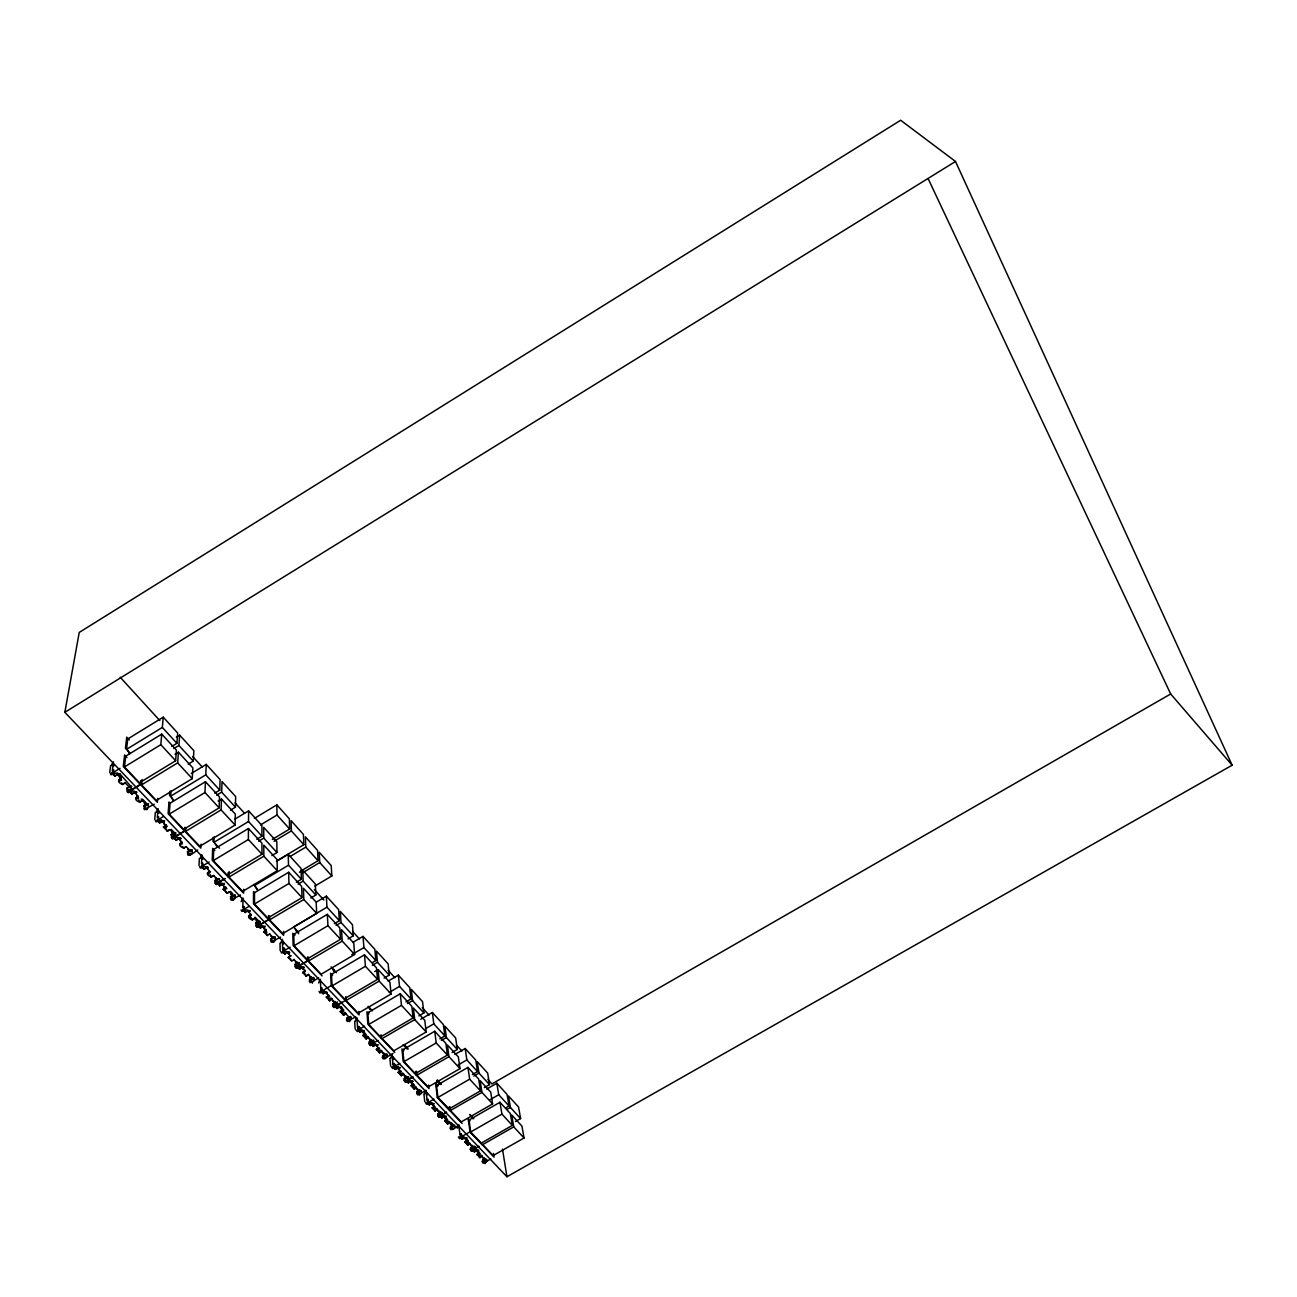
<?xml version="1.0" encoding="UTF-8"?>
<svg xmlns="http://www.w3.org/2000/svg" width="1297" height="1297" viewBox="0 0 1297 1297"><rect width="100%" height="100%" fill="white"/><g stroke="black" fill="none" stroke-linecap="round" stroke-linejoin="round"><path stroke-width="1.5" d="M257.39 889.839L253.564 884.457M259.303 923.821L258.022 925.799L268.592 919.508L283.621 935.348L283.54 931.311M258.071 920.967L256.774 924.177L255.785 923.14L258.216 921.697L259.643 922.67M260.389 927.874C266.047 925.377 257.617 929.949 258.152 924.81M258.216 921.697L254.747 918.065L252.315 919.913L254.747 918.471M254.52 892.693L288.68 872.281L301.634 886.386L302.023 897.621L267.749 918.017L254.488 904.041L254.52 892.693L253.531 891.655L253.482 903.652L268.738 919.735L259.676 925.134M255.622 886.662L257.292 889.337M260.389 928.279L255.785 923.14M370.585 1045.56L372.126 1044.393A3.226 2.416 -8.7 0 0 373.504 1043.112L373.682 1042.464A2.853 2.14 -8.7 0 0 373.082 1040.988M369.726 1008.855L368.153 1006.342L372.369 1010.817M432.647 1104.023L433.587 1104.055L432.971 1103.423M433.684 1103.731L432.744 1103.698M248.732 916.168C255.72 912.164 242.685 916.347 252.315 919.913M256.222 925.653L257.001 927.193L259.092 926.69M251.132 915.342L249.835 916.914L248.732 915.763M255.639 925.118L256.417 926.658L258.508 926.155M241.161 901.691L242.263 898.853M251.164 914.725L247.678 910.656M261.978 854.253L248.375 839.499L248.457 828.507L213.697 849.438L213.292 860.608L227.105 875.167L261.978 854.253L261.945 843.18L248.457 828.507M256.774 839.272L261.929 836.16L248.521 821.52L248.602 810.852L234.903 819.12M247.678 911.061L245.23 912.521L244.241 911.078M245.23 912.521L242.831 910.008L244.16 906.408L242.863 907.17L244.971 909.375M242.863 907.17L242.977 897.962M243.658 889.191L243.609 893.163L227.964 876.691M241.047 909.894L241.809 911.418L243.917 910.883M412.592 1081.552L412.187 1080.774L411.279 1081.925M412.868 1081.244L411.425 1082.525L412.559 1081.26M185.86 827.697L185.633 831.377L199.819 846.325L235.097 825.054L235.308 814.111L221.463 799.033L218.107 801.076M235.438 807.172L235.649 796.569L222.014 781.605L221.674 792.143L235.438 807.172L230.477 810.171M232.828 896.097L231.498 897.686L230.493 896.616L232.941 895.141L230.477 897.021L233.525 900.329L232.909 899.032L240.545 894.995M228.061 872.719L228.11 876.918L212.222 860.17L212.676 848.351L214.832 850.637M277.25 870.709L263.842 856.198L263.794 845.125L277.088 859.587L277.25 870.709L242.604 891.444L229.002 877.096L229.131 871.487M229.391 891.833L226.926 893.309L229.391 891.833L232.941 895.546M225.759 887.051L224.381 890.228L223.262 889.061L225.727 887.586L226.845 888.753M398.584 1068.485L399.849 1067.528L398.617 1068.177M226.926 893.309L223.262 889.061M230.396 898.691L231.142 900.199L233.249 899.664M222.127 884.23L219.663 885.721L222.127 884.23L225.71 887.991L223.246 889.466M217.248 881.944L218.285 884.019M214.88 880.793L217.361 878.896L214.88 880.793L219.663 885.721M235.097 825.054L221.106 809.912L221.463 799.033M335.891 1006.423L336.377 1007.737L335.826 1006.44A3.291 2.513 -7.3 0 0 337.204 1005.094L337.382 1004.413A2.918 2.221 -7.3 0 0 336.734 1002.905M216.875 846.795L216.826 845.401M215.951 880.663L214.897 880.387M219.161 807.869L219.517 797.007L205.461 781.702L170.069 803.2L169.242 814.159L183.655 829.35L219.161 807.869L204.958 792.499L205.461 781.702M214.751 793.148L219.76 790.116L220.101 779.578L206.255 764.387L191.324 773.466M385.614 1055.288L385.955 1054.331M213.746 875.524L211.265 877.015L213.746 875.524L217.345 879.301M215.091 843.553L216.794 846.293M213.081 837.44L212.935 841.267L219.501 848.238M214.167 836.938L213.956 842.353L248.521 821.52M207.536 873.108C214.589 869.055 201.359 873.335 211.265 877.015M210.179 874.616L211.281 876.61M214.832 882.511L215.561 884.003L217.669 883.452M215.448 883.062L215.918 884.441M376.697 1045.333C379.454 1043.534 374.606 1046.857 378.027 1044.944M206.385 867.823L203.888 869.314L206.385 867.823L210.017 871.616M200.03 858.565L201.554 855.355M203.888 869.314L201.392 866.688L202.77 864.71L202.835 863.105L201.521 863.899L201.943 854.82M219.76 790.116L205.769 774.844L206.255 764.387M202.527 856.847L202.981 858.209M201.019 844.169L200.84 848.092L184.531 830.907L173.571 837.538L174.982 835.544M198.992 865.65L199.333 858.501M364.295 1030.985L363.452 1030.823M199.641 866.655L200.354 868.131L202.478 867.563M189.865 851.124L189.962 849.535M197.728 849.973C190.448 855.128 189.508 856.052 190.027 853.458M142.103 779.481L141.551 784.896L156.337 800.492L192.248 778.654L192.864 767.921L178.435 752.211L175.03 754.287M188.211 764.192L193.253 761.112L193.869 750.704L179.651 735.123L176.295 737.166M188.535 851.918L187.433 851.61L189.946 850.102M186.217 846.617L183.704 848.125L186.217 846.617L189.913 850.492L187.417 851.999L189.946 854.658M349.785 1017.513L351.049 1017.756L350.757 1016.345M349.995 1017.626L350.952 1017.464M179.878 844.12C186.979 840.018 173.636 844.379 183.704 848.125M175.29 836.824L184.677 831.134L184.92 827.243M187.449 853.831L188.13 855.29L190.254 854.723M178.646 838.705L176.133 840.213L178.646 838.705L182.391 842.612M298.18 966.995C296.17 966.411 299.656 968.924 298.099 966.995A3.372 2.594 -5.7 0 0 299.477 965.6L299.639 964.903A2.983 2.302 -5.8 0 0 298.959 963.331M341.581 1007.088L340.738 1006.942M173.749 832.625L172.242 835.803L171.172 834.684L173.685 833.16L174.868 834.36L175.111 832.998M175.095 838.478L172.306 835.009M176.133 840.213L171.172 834.684M173.587 800.784L169.534 795.11L169.826 791.348M192.248 778.654L177.673 762.863L178.435 752.211M193.253 761.112L178.921 745.451L179.651 735.123M171.771 797.477L173.506 800.298M169.891 829.61L167.378 831.134L169.891 829.61L173.652 833.549L171.139 835.073M175.63 760.723L176.408 750.088L161.752 734.118L125.728 756.183L124.447 766.949L139.476 782.788L175.63 760.723L160.812 744.689L161.752 734.118M171.82 746.44L176.911 743.327L177.673 733.016L163.244 717.176L127.771 738.95L126.522 749.374L162.336 727.422L163.244 717.176M170.993 790.911L170.604 796.228L205.769 774.844M171.853 837.538L172.517 838.997L174.641 838.397M166.227 824.746L164.703 827.924L167.232 826.384L166.032 825.135L163.487 827.064L167.378 831.134M171.204 836.954L171.885 838.413L174.009 837.813M163.487 827.064L166 825.541L161.152 820.028M156.062 812.473L157.699 809.279M162.206 821.568C160.601 824.762 156.337 818.991 158.639 821.65M159.677 823.092L157.067 820.369L158.51 818.375L158.639 816.818L157.31 817.629L158.072 808.696M158.623 810.722L158.753 812.246M154.732 819.428L155.348 812.408M157.715 798.433L157.375 802.292L140.368 784.361L129.214 791.17L130.284 792.029M155.364 820.417L156.013 821.844L158.153 821.228M143.659 806.264L146.237 804.318L143.659 806.264L146.837 809.733L146.221 808.388L154.213 804.221M144.243 803.881L145.069 804.172M146.204 804.707L141.162 799.001M138.682 799.779L139.784 802.227L142.33 800.671M129.489 790.246L129.36 791.413L140.53 784.604L140.757 780.535M143.805 808.242L144.437 809.668L146.561 809.036M135.796 798.044C142.978 793.877 129.424 798.368 139.784 802.227M289.442 952.517L288.372 953.149L289.312 952.841M136.574 795.272L138.584 797.947M258.881 926.398L258.135 925.896M134.45 792.418L131.889 793.975L134.45 792.418L138.341 796.488M130.9 791.64L131.937 793.586M126.684 788.608L129.295 786.647L126.684 788.608L131.889 793.975M129.343 790.003L130.024 791.981L128.435 792.71M129.603 754.027L129.635 752.682M274.089 937.926L274.478 937.309M129.246 787.036L125.323 782.918L122.745 784.49L121.561 782.821M127.755 750.671L129.538 753.541M126.879 790.651L127.479 792.062L129.619 791.413M127.544 791.267L127.722 792.418M118.692 780.259C125.906 776.06 112.288 780.616 122.745 784.49M117.314 774.536L114.736 776.109L117.314 774.536L121.27 778.686M263.794 927.225L264.637 927.193M111.38 765.603L112.142 763.674M260.194 921.94L259.708 921.292L260.049 922.28M114.736 776.109L112.012 773.271L113.52 771.277L113.714 769.737L112.353 770.58L113.488 761.825M109.742 772.428L110.634 765.538M110.358 773.401L110.942 774.779L113.082 774.114M440.85 1116.166L441.337 1117.463L440.785 1116.198A3.097 2.254 -11.1 0 0 442.18 1115.015L442.358 1114.399A2.74 1.994 -11.1 0 0 441.807 1113.021M223.197 884.295L224.073 884.392M218.22 879.496L219.663 878.977M64.85 712.312L79.23 632.433L900.653 120.248L955.5 161.476L1232.15 765.198L506.949 1176.752L64.85 712.312L955.5 161.476M190.854 850.508C189.929 853.15 194.08 848.595 191.226 849.811M473.632 1147.018C474.313 1150.196 475.74 1143.905 473.827 1147.051M407.226 1080.968L407.647 1082.233L407.145 1080.936A3.161 2.335 -10 0 0 408.474 1079.72L408.652 1079.088M174.268 834.003L174.965 832.852M174.657 834.409L174.592 833.549M446.152 1116.928L445.341 1116.571L445.73 1117.463M433.944 1103.666L432.858 1104.833L432.533 1103.601M420.358 1091.182C423.892 1090.323 416.58 1093.403 415.543 1086.416L413.289 1087.729L414.262 1089.107L416.515 1087.81M135.439 792.58L136.834 792.029M136.542 792.143L135.261 792.451M131.256 786.598L129.895 787.782L131.451 786.825M131.224 786.744L119.664 773.612L118.011 775.33L119.664 773.612M399.898 1067.95L398.779 1069.133L398.487 1067.917M386.846 1054.866L386.944 1053.91L386.052 1054.526M119.405 774.244L118.773 774.974M372.352 1040.907C372.207 1043.728 375.481 1039.14 372.823 1040.243M362.965 1031.391C366.37 1028.294 361.701 1034.212 364.246 1031.147M340.56 1007.266C340.771 1010.331 340.673 1004.251 341.662 1007.51M335.939 1003.084L337.301 1001.916L337.009 1003.505M337.171 1002.857L336.199 1003.748L335.226 1002.354L332.875 1003.732L337.155 1008.515L339.474 1006.731L338.566 1005.775L336.215 1007.153L337.155 1008.515M289.393 952.679C289.62 949.712 286.702 955.759 289.636 952.663M233.882 895.595C233.265 898.448 236.848 893.163 234.222 895.141M224.17 884.23L224.122 883.306L223.279 884.132M485.775 1159.502C486.797 1160.783 487.186 1158.14 485.548 1159.94M478.544 1150.893L477.604 1151.768L477.572 1150.342M478.69 1151.152L478.512 1149.953L477.636 1150.666M466.628 1138.571L466.725 1137.647M453.577 1125.585C453.788 1129.249 455.993 1122.764 453.674 1125.877M181.029 838.381L179.764 839.305L180.251 837.911M446.298 1117.187C446.541 1113.718 443.493 1119.311 445.99 1117.236M164.233 821.487L164.427 820.612L163.503 821.277M412.559 1081.714L411.554 1082.006M407.469 1077.337C408.442 1080.644 408.766 1074.175 408.36 1077.969M147.128 804.707L147.728 805.048M387.155 1054.834L385.906 1055.742L384.901 1054.315L382.631 1056.066L384.723 1058.239L393.056 1053.407M135.504 792.418L135.293 793.294L136.558 792.516M131.564 786.582L130.203 787.571M372.628 1040.794L373.341 1041.28L372.855 1040.502M326.568 992.675C327.719 993.729 326.601 990.811 327.314 993.34M303.044 967.708L304.244 967.173L303.158 967.546M304.179 967.838L302.882 968.778L303.012 967.4M298.375 963.023L299.218 963.914L298.959 962.439M218.82 879.35A3.129 2.464 -2 0 1 219.582 881.036L219.42 881.782A3.534 2.789 -2 0 1 217.961 883.273L218.707 884.084M274.072 937.504C273.521 940.925 277.072 935.105 274.332 937.455M263.956 926.755C262.788 929.917 266.955 924.566 264.069 926.593M249.624 911.24L248.651 911.451L249.51 911.402M224.413 884.214L223.052 885.186L223.262 883.824M218.285 879.334L219.355 878.961M180.931 838.624L179.408 839.532L180.38 838.089M175.468 833.631L175.808 832.544L174.69 833.387M163.373 821.423L164.006 821.812M164.492 821.455L163.082 822.46L163.584 820.92M474.848 1147.569L475.14 1146.613M466.417 1137.761C465.25 1140.436 465.201 1137.372 466.515 1138.004M441.353 1112.453C442.342 1115.906 441.888 1109.924 441.839 1113.556M129.992 787.003L131.613 786.193M420.471 1090.842L421.201 1091.361M319.629 980.143L318.705 982.98M376.811 1045.009L377.751 1044.863M458.181 1125.018L457.257 1128.26M298.634 962.99L298.667 963.914L298.91 962.747M425.497 1090.664L424.492 1093.906M259.287 921.648L258.978 922.945L259.935 922.426M356.432 1018.113L355.281 1021.355M191.599 850.751L191.372 849.957M147.242 804.545L148.49 803.751L147.842 805.21M147.874 804.918L147.518 804.253M453.837 1125.569L454.582 1126.088L453.642 1126.039M398.795 1067.853L399.638 1067.885M282.357 939.547L280.687 943.13M259.481 921.454L259.157 922.686M234.644 895.854L233.817 896.032M207.731 867.19C206.239 869.46 208.995 868.001 207.942 867.304M392.245 1054.412L390.527 1058.303M393.64 1057.979L392.926 1058.514L392.764 1056.682M427.362 1093.841L426.681 1092.317M313.161 977.857L313.485 978.732L310.437 980.192L309.497 979.219L311.864 977.808L312.772 978.619M175.046 834.02L173.766 834.765M216.453 884.619L218.561 883.727M283.362 943.081L283.07 941.46M112.012 773.271L120.037 768.359M124.447 766.949L160.812 744.689M120.07 780.389L121.432 779.562M173.83 748.547L178.921 745.451M122.793 784.101L125.355 782.545M141.551 784.896L177.673 762.863M138.487 797.331L137.06 798.936L135.828 797.655M139.817 801.822L142.378 800.281M146.221 805.421L144.794 807.026L143.691 805.875M157.78 812.052L159.061 813.138M157.067 820.369L163.373 816.543M169.242 814.159L204.958 792.499M159.709 822.703L162.238 821.163M216.68 795.174L221.674 792.143M173.652 833.809L174.836 833.096L171.236 829.318M185.633 831.377L221.106 809.912M254.423 818.375L276.845 804.87L289.361 818.829L289.636 829.026L272.321 839.418M201.927 858.128L202.867 859.36M260.486 824.957L277.007 815.002L276.845 804.87M201.392 866.688L209.125 862.035M213.292 860.608L248.375 839.499M258.622 841.202L263.761 838.105L263.713 827.373L276.812 841.721L276.974 852.534L271.851 855.598M459.884 1128.406L459.397 1126.688M210.033 872.314L208.687 873.902L207.552 872.719M274.072 841.267L291.371 830.891L291.079 820.677L303.417 834.441L303.806 844.704L278.012 860.154M224.884 878.523L217.329 882.819L217.961 883.387M217.345 883.37L225.03 878.766M229.002 877.096L263.842 856.198M276.456 861.403L288.242 854.334L301.017 868.358L301.39 879.269L296.332 882.284M290.333 856.377L305.8 847.119L305.395 836.841L317.554 850.41L318.057 860.738L300.969 870.936M254.536 885.511L288.501 865.196L288.242 854.334M299.429 872.216L302.768 870.206L315.349 884.019L315.852 894.995L310.826 897.978M302.671 872.735L319.743 862.537L319.224 852.21L331.221 865.602L331.837 875.961L314.847 886.078M242.831 910.008L248.927 906.376M254.488 904.041L288.955 883.468L288.68 872.281M273.472 941.719L271.381 942.206L270.587 940.665M298.099 884.149L303.158 881.117L302.768 870.206M255.785 923.545L259.205 921.502L255.055 917.157M258.022 922.961L259.303 922.199M269.581 919.865L303.822 899.486L303.417 888.25L316.176 902.145L316.695 913.428L282.649 933.645L269.581 919.865L269.549 916.071M269.776 933.727L267.36 935.559L263.826 931.878L266.242 930.03M263.826 931.878L266.258 930.435L262.805 926.836M316.419 902.063L326.358 896.162L338.647 909.635L339.344 920.692L334.35 923.642M283.735 952.517L281.627 952.987L280.833 951.431M297.759 967.173L295.667 967.643L294.857 966.087M298.326 967.692L296.235 968.162L295.408 966.589M270.781 939.141L273.181 937.293L270.781 939.141L273.748 942.384L273.197 941.055L280.622 937.131M326.358 896.162L326.941 907.17L293.544 926.982L298.667 932.43M327.33 914.353L293.738 934.278L294.062 945.756L306.805 959.196L340.511 939.287L339.798 927.922L327.33 914.353L327.946 925.685L340.511 939.287M285.21 949.42L283.865 948.01L282.6 948.756L282.422 939.417M287.35 952.209L284.951 954.041L282.649 951.625L283.865 948.01M282.649 951.625L290.123 947.199M294.062 945.756L327.946 925.685M312.155 982.137L310.064 982.607L309.221 981.018M322.013 992.529L319.921 992.967L319.078 991.378M336.053 925.426L341.03 922.491L340.317 911.418L352.444 924.712L353.254 935.818L348.034 938.898M288.323 957.559L290.706 955.727L288.323 957.559L291.76 961.158L294.143 959.326M295.1 964.644L297.483 962.812L295.1 964.644L299.51 969.183L301.893 967.367L299.51 969.183M297.24 966.8L307.648 960.655L307.519 957.17M307.648 957.397L307.778 960.882L297.386 967.027L297.208 965.568M308.556 960.964L342.23 941.087L341.5 929.706L353.773 943.065L354.616 954.495L321.121 974.225L308.556 960.964L308.41 957.121M352.735 942.465L363.03 936.402L374.849 949.372L375.838 960.558L372.401 962.585M306.222 976.187L308.589 974.371L306.222 976.187L302.833 972.637L305.2 970.821M302.833 972.637L305.217 971.242L301.909 967.773M332.567 1005.467L333.426 1007.072L335.501 1006.634M336.036 1007.121L333.961 1007.558L333.102 1005.953M318.64 977.922L311.75 981.975L309.513 979.624L311.88 978.23L308.605 974.793M351.811 954.673L363.922 947.54L363.03 936.402M364.506 954.819L331.481 974.258L332.113 985.866L344.37 998.803L377.508 979.365L376.487 967.87L364.506 954.819L365.43 966.281L377.508 979.365M322.742 990.762L320.797 988.736L320.359 979.3M320.797 988.736L322.045 988.006L320.926 991.638L331.221 985.59L330.557 973.301L332.486 975.328L332.405 973.982M332.113 985.866L365.43 966.281M323.131 993.551L325.498 992.156L324.574 991.184L322.207 992.578L323.148 993.956L325.498 992.156M372.32 965.308L377.476 962.277L376.47 951.09L388.143 963.882L389.23 975.117L384.107 978.116M349.347 1021.031L347.272 1021.452L346.396 1019.847M366.192 1038.962L365.187 1037.519L367.505 1036.173L368.478 1037.195L366.192 1038.962L363.014 1035.622L365.332 1034.276L361.296 1029.672L357.388 1031.537L355.881 1029.818M326.358 996.923L328.725 995.545L329.73 996.599L327.379 997.977L326.358 996.923L329.697 1000.798L332.032 998.998L331.011 997.944L328.66 999.322L329.697 1000.798M326.374 997.344L328.725 995.545M374.687 971.615L378.14 969.589L389.959 982.445L391.078 993.988L358.15 1013.249L346.056 1000.506L345.813 996.615M329.665 1000.376L332.032 998.998M332.907 1004.154L335.226 1002.354M332.875 1003.732L333.799 1004.689L336.15 1003.181M341.776 1002.241L334.966 1006.229L334.885 1004.98M346.056 1000.506L379.178 981.099L378.14 969.589M337.123 1008.109L339.474 1006.731M388.208 981.067L398.341 975.149L409.739 987.649L411.003 998.949L405.929 1001.916M340.317 1011.433L342.651 1010.055L343.656 1011.109L341.306 1012.471L340.317 1011.433L343.608 1015.259L345.91 1013.476L344.921 1012.438L342.586 1013.8L343.608 1015.259M340.333 1011.855L342.684 1010.476L339.506 1007.153M343.575 1014.854L345.91 1013.476M371.834 1044.604L369.775 1045.009L368.867 1043.388M389.311 992.383L399.508 986.401L398.341 975.149M346.769 1018.567L349.071 1016.783L346.769 1018.567L349.623 1021.679L349.071 1020.382L355.702 1016.864M346.737 1018.161L347.645 1019.102L349.979 1017.723M400.287 993.761L367.781 1012.746L368.721 1024.468L380.524 1036.919L413.127 1017.934L411.83 1006.326L400.287 993.761L401.486 1005.337L413.127 1017.934M359.382 1028.602L357.55 1027.208L358.783 1026.494L360.031 1027.791M362.22 1031.018L359.901 1032.363L357.761 1030.142L358.783 1026.494M357.761 1030.142L364.506 1026.203M368.721 1024.468L401.486 1005.337M407.501 1003.554L412.576 1000.603L411.295 989.303L422.53 1001.624L423.892 1012.957L418.85 1015.908M359.901 1032.363L362.187 1030.596M362.982 1035.201L365.3 1033.855L366.273 1034.876L363.014 1035.622M363.954 1036.222L364.992 1032.996M385.16 1058.465L383.101 1058.855L382.177 1057.217M401.357 1075.699L400.368 1074.305L402.654 1072.976L403.594 1073.965L401.357 1075.699L398.276 1072.489L400.562 1071.176L396.671 1066.718L392.878 1068.598L391.321 1066.831M366.159 1038.54L368.478 1037.195M369.256 1041.767L371.574 1040.421L372.45 1041.345L369.288 1042.188L373.374 1046.387L375.644 1044.62L374.768 1043.712L372.466 1045.042L373.374 1046.387M369.288 1042.188L371.574 1040.421M370.131 1042.691L371.153 1039.464M371.266 1044.182L378.108 1040.486M414.716 1019.588L382.145 1038.557L393.785 1050.829L426.178 1032.007L424.784 1020.366L413.403 1007.98L414.716 1019.588L426.178 1032.007M373.341 1045.966L375.644 1044.62M420.747 1019.247L432.355 1012.487L443.347 1024.549L444.871 1035.93L439.878 1038.832M376.438 1049.597L378.708 1047.83L376.438 1049.597L379.583 1052.872L381.853 1051.121L380.896 1050.116L378.594 1051.462L379.583 1052.872M379.681 1048.835L377.378 1050.181L378.513 1048.624M379.551 1052.451L381.853 1051.121M425.432 1028.716L433.798 1023.852L432.355 1012.487M382.631 1056.066L384.901 1054.315M385.76 1055.223L383.474 1056.552L384.609 1054.996M406.82 1081.179L404.777 1081.552L403.837 1079.898M414.262 1089.107L411.23 1085.946L413.5 1084.632L409.657 1080.239L405.88 1082.12M419.661 1094.538L417.618 1094.895L416.661 1093.225M434.738 1031.261L402.767 1049.824L403.967 1061.627L415.348 1073.624L447.416 1055.077L445.86 1043.372L434.738 1031.261L436.214 1042.95L447.416 1055.077M392.521 1058.19L393.575 1059.519M394.693 1065.583L392.942 1064.253L394.158 1063.556L395.358 1064.821M397.579 1068.031L395.293 1069.36L393.218 1067.204L394.158 1063.556M393.218 1067.204L399.865 1063.362M403.967 1061.627L436.214 1042.95M441.385 1040.421L446.379 1037.519L444.855 1026.122L455.685 1038.022L457.306 1049.435L452.053 1052.467M395.293 1069.36L397.531 1067.609M398.244 1072.068L400.53 1070.755L401.454 1071.727L398.276 1072.489M399.184 1073.057L400.303 1071.5M401.308 1075.278L403.594 1073.965M428.35 1103.942L426.437 1104.169L425.481 1102.499M440.542 1116.425L438.499 1116.766L437.543 1115.096M441.012 1116.863L438.986 1117.203L438.013 1115.517M404.291 1078.391L406.561 1077.077L407.404 1077.969L404.34 1078.812L408.263 1082.865L410.533 1081.552M404.34 1078.812L407.128 1077.077M406.237 1080.741L412.835 1076.915M406.366 1080.936L412.965 1077.126M416.904 1075.197L448.957 1056.666L447.384 1044.96L458.344 1056.893L459.997 1068.631L428.123 1087.032L416.904 1075.197L416.467 1071.257M454.825 1054.477L465.169 1048.495L475.772 1060.119L477.523 1071.598L472.335 1074.581M408.263 1082.865L410.5 1081.131M411.181 1085.524L413.451 1084.211L414.375 1085.184L411.23 1085.946M414.213 1088.686L416.467 1087.389M458.165 1064.95L466.855 1059.941L465.169 1048.495M420.925 1091.069A2.772 2.043 -10.4 0 1 421.493 1092.463L421.298 1093.079A3.129 2.302 -10.4 0 1 419.92 1094.376L417.148 1091.766L420.098 1090.064M417.196 1092.187L420.066 1090.631L418.899 1089.415L419.077 1091.101M417.148 1091.766L417.974 1092.641L420.244 1091.328M419.061 1093.014L419.19 1094.279L425.756 1090.501M467.941 1067.415L436.473 1085.557L437.948 1097.44L448.908 1109L480.474 1090.874L478.674 1079.088L467.941 1067.415L469.676 1079.169L480.474 1090.874M428.788 1101.769L427.053 1099.953L425.935 1090.291M452.912 1129.298L450.886 1129.622L449.913 1127.952M461.424 1138.263L459.397 1138.571L458.408 1136.885M427.053 1099.953L428.253 1099.272L427.394 1102.92L429.388 1104.995L431.577 1103.277L430.766 1102.418L428.513 1103.715L429.388 1104.995M427.394 1102.92L433.928 1099.159M473.794 1076.105L478.982 1073.122L477.215 1061.643L487.672 1073.122L489.52 1084.616L484.348 1087.583M437.948 1097.44L469.676 1079.169M429.339 1104.574L431.577 1103.277M432.274 1108.011L434.463 1106.309L432.274 1108.011L435.241 1111.107L437.429 1109.405L436.522 1108.449L434.284 1109.746L435.241 1111.107M435.37 1107.249L433.133 1108.546L434.219 1107.006M435.176 1110.686L437.429 1109.405M441.904 1118.014L441.029 1116.733L443.266 1115.452L444.077 1116.295L441.904 1118.014L438.11 1114.107L440.753 1112.307M438.11 1114.107L440.883 1112.518L439.748 1111.318L439.959 1113.021M438.046 1113.685L438.872 1114.545L441.11 1113.264L437.478 1109.827M1232.15 765.198L1170.672 693.992L491.952 1083.903L487.85 1079.428M439.942 1115.955L446.444 1112.226M486.651 1089.075L496.832 1083.222L507.062 1094.457L509.04 1106.001L505.635 1107.946M446.557 1112.437L440.072 1116.166L439.78 1114.69M450.399 1110.508L481.949 1092.398L480.133 1080.612L490.72 1092.123L492.601 1103.942L461.229 1121.921L450.399 1110.508L449.897 1106.552M441.839 1117.592L444.077 1116.295M473.065 1150.423L471.038 1150.731L470.049 1149.045M473.518 1150.828L471.492 1151.152L470.503 1149.45M484.997 1162.842L482.987 1163.133L481.981 1161.447M444.693 1120.559L446.93 1119.279L447.822 1120.219L445.584 1121.5L444.693 1120.559L447.676 1124.045L449.848 1122.343L448.957 1121.402L446.719 1122.683L447.676 1124.045M444.741 1120.981L446.93 1119.279M447.611 1123.624L449.848 1122.343M490.169 1099.661L498.729 1094.749L496.832 1083.222M452.264 1125.472L453.318 1124.872L451.048 1122.505M450.448 1126.574L452.669 1125.293L453.48 1126.136L451.259 1127.417C453.35 1130.903 451.778 1129.509 458.895 1125.326M450.497 1126.996L453.22 1125.374L452.102 1124.191L452.313 1125.893M499.977 1102.272L468.995 1120.024L470.698 1131.973L481.268 1143.127L512.347 1125.391L510.321 1113.539L499.977 1102.272L501.923 1114.107L512.347 1125.391M459.949 1134.389L461.116 1133.708L461.619 1136.14L459.949 1134.389L458.635 1124.661M462.267 1139.366L461.408 1138.101L463.629 1136.837L464.423 1137.68L462.267 1139.366L460.176 1136.091L461.343 1135.41L462.672 1137.08M507.03 1109.421L510.434 1107.476L508.456 1095.933L518.557 1107.006L520.6 1118.581L515.525 1121.467M460.354 1137.372L470 1131.843L482.16 1144.667M470.698 1131.973L501.923 1114.107M462.202 1138.944L464.423 1137.68M464.991 1141.846L467.196 1140.582L468.071 1141.506L465.866 1142.77L464.991 1141.846L467.909 1145.267L470.049 1143.581L469.19 1142.657L466.969 1143.922L467.909 1145.267M465.056 1142.284L467.196 1140.582M467.844 1144.829L470.049 1143.581M475.691 1149.401L476.534 1150.666L474.329 1151.914L470.681 1148.153L473.194 1146.289M470.681 1148.153L472.821 1146.467L473.616 1147.294L471.411 1148.558L473.308 1146.483M472.448 1149.936L478.836 1146.289M478.966 1146.483L472.578 1150.131L472.27 1148.656M513.758 1126.866L482.711 1144.586L493.152 1155.578L524.037 1137.988L521.945 1126.12L511.731 1115.015L513.758 1126.866L524.037 1137.988M476.469 1150.228L474.329 1151.914M477.02 1154.362L479.225 1153.114L480.085 1154.006L477.88 1155.254L477.02 1154.362L479.906 1157.735L482.03 1156.049L481.171 1155.157L478.982 1156.405L479.906 1157.735M477.085 1154.784L479.225 1153.114M479.841 1157.313L482.03 1156.049M482.565 1160.167L484.77 1158.918L485.548 1159.729L483.343 1160.977L482.565 1160.167L484.511 1162.55L490.866 1158.918M482.63 1160.588L484.77 1158.918M174.43 837.684L173.685 837.862M372.126 1044.393L372.19 1045.171M473.486 1150.244C471.686 1149.239 474.556 1152.774 473.486 1150.244A3.032 2.189 -12 0 0 474.67 1149.045L474.864 1148.445A2.691 1.929 -12.1 0 0 474.345 1147.115M321.948 991.865L322.305 992.367M370.277 1045.479L369.386 1043.842M405.264 1081.99L404.356 1080.725M117.638 773.142L121.415 777.114M142.508 799.13L146.221 803.005M230.574 891.428L232.844 893.811M343.575 1009.86L341.03 1007.202A2.918 2.205 -7.5 0 0 339.344 1006.31L338.468 1006.245A3.291 2.497 -7.5 0 0 336.377 1006.926M465.672 1137.891L467.893 1140.225M343.673 1010.59L342.392 1009.261L342.505 1010.914M479.777 1153.179L478.674 1152.044L479.16 1154.411L477.426 1152.125M461.116 1133.708L462.462 1136.577M467.795 1140.695L466.677 1139.544L467.179 1141.944L465.428 1139.641M269.776 934.132L273.197 937.699M287.367 952.614L290.723 956.132M294.16 959.731L297.483 963.233M325.515 992.578L328.741 995.95M332.048 999.42L335.258 1002.776M345.942 1013.897L349.104 1017.205M368.51 1037.6L371.607 1040.842M375.692 1045.042L378.756 1048.252M381.885 1051.543L384.933 1054.72M403.626 1074.386L406.561 1077.077M431.642 1103.698L434.527 1106.73M444.141 1116.733L446.979 1119.7M449.897 1122.764L452.669 1125.293M464.472 1138.101L467.26 1141.02M470.114 1144.003L472.886 1146.905M476.534 1150.666L479.29 1153.536M482.095 1156.486L484.835 1159.34M181.256 842.045L180.51 841.267L182.455 843.877M188.665 849.811L187.919 849.032L190.108 851.886M224.462 887.294L223.749 886.548L225.629 889.061M231.563 894.719L230.866 893.99L232.974 896.746M264.896 929.609L264.199 928.895L266.939 932.3M271.721 936.758L271.041 936.045L273.083 938.72M310.307 977.16L309.659 976.479L311.637 979.089M383.199 1053.472L382.583 1052.84L384.463 1055.304M411.781 1083.4L411.181 1082.784L413.597 1085.8M417.634 1089.529L417.05 1088.929L418.866 1091.312M445.195 1118.387L444.628 1117.787L446.962 1120.721M450.853 1124.304L450.286 1123.705L452.053 1126.055M482.889 1157.848L484.057 1159.55M120.313 778.33L119.535 777.519L121.578 780.227M164.93 825.038L164.168 824.244L166.146 826.87M172.452 832.917L171.707 832.123L173.911 835.009M216.015 878.523L215.302 877.777L217.442 880.566M256.774 921.194L256.093 920.481L258.152 923.188M295.959 962.212L295.294 961.515L297.289 964.141M333.621 1001.657L332.989 1000.976L334.934 1003.538M358.896 1028.164L360.144 1029.461M363.727 1033.158L363.095 1032.509L365.624 1035.654M369.888 1039.61L369.272 1038.978L371.169 1041.459M394.093 1064.95L395.52 1066.491M404.826 1076.186L404.226 1075.57L406.058 1077.985M438.483 1111.432L437.916 1110.832L439.699 1113.199M466.92 1141.247L468.022 1142.398M470.973 1145.429L472.14 1147.148M394.093 1065.956L395.309 1067.22M461.165 1136.123L462.283 1137.307M112.158 772.104L113.747 773.774C112.417 775.719 112.823 771.488 114.784 775.719M164.768 827.129L167.394 830.745M201.44 865.488L202.899 867.028C202.527 869.801 201.667 864.532 203.905 868.909M224.413 889.434L226.926 892.903M231.515 896.876L232.941 898.351M249.835 916.104L252.315 919.508M258.022 924.583L259.4 926.026M282.633 950.393L283.978 951.803M320.878 990.389L322.159 991.751M348.844 1019.588L347.58 1018.258L347.645 1019.102M357.664 1028.878L358.912 1030.191M363.89 1035.379L365.187 1037.519M370.067 1041.848L371.299 1043.128M377.297 1049.338L378.529 1050.619M383.393 1055.709L384.609 1056.974M393.104 1065.939L394.304 1067.204M399.103 1072.214L400.368 1074.305M413.192 1086.87L412.024 1085.654L412.106 1086.497M427.248 1101.656L428.513 1103.715M433.036 1107.687L434.171 1108.903M452.264 1127.742L451.145 1126.574L451.259 1127.417M460.176 1136.091L461.294 1137.258M471.281 1147.699L472.384 1148.85M118.74 779.87L119.973 781.167M126.717 788.219L127.836 789.387M163.503 826.675L164.703 827.924M175.095 838.705L176.165 839.824M179.894 843.731L181.077 844.947M182.569 846.503L183.736 847.735M218.658 884.246L219.679 885.316M263.826 931.473L264.912 932.592L266.177 929.398M270.765 938.736L271.754 939.758M283.994 952.63L284.951 954.041M288.307 957.137L289.361 958.24L289.344 957.413M295.084 964.222L296.04 965.227L297.224 962.001M298.553 967.773L299.51 968.778M302.817 972.231L303.855 973.317L303.822 972.491M306.205 975.782L305.135 973.869M358.977 1031.018L359.869 1031.958M376.406 1049.176L377.378 1050.181M382.599 1055.645L383.474 1056.552M394.385 1068.047L395.245 1068.939M407.388 1081.552L408.231 1082.428M432.225 1107.589L433.133 1108.546M470.616 1147.732L471.411 1148.558M113.066 765.1L113.844 765.927M282.487 942.919L283.492 943.973M426.356 1093.922L427.362 1094.749M307.648 960.655L322.094 975.895M345.197 1000.23L359.091 1014.886L358.831 1011.352M381.334 1038.33L394.726 1052.434M416.142 1075.002L429.048 1088.605L428.61 1085.022M462.121 1123.478L437.316 1097.311L435.549 1082.865L438.273 1085.767M140.53 784.604L123.247 766.397L124.609 755L126.944 757.497M184.677 831.134L168.107 813.673L168.999 802.065L170.069 803.2M307.778 960.882L293.122 945.432L292.798 933.273L294.792 935.38L294.759 934.051M331.221 985.59L345.326 1000.457L335.275 1006.748M437.202 1097.278L449.816 1110.572L449.216 1106.763M435.662 1084.697L437.381 1086.513L437.202 1085.119M129.749 752.795L125.42 748.191L126.733 737.166L129.327 739.938M331.075 966.897L336.442 972.62M408.263 1048.981L404.356 1044.831L404.583 1046.29M437.494 1080.061L441.45 1084.26M469.871 1114.496L473.81 1118.695M298.699 933.759L294.581 928.101M403.124 1044.734L407.128 1048.997M436.667 1080.385L440.542 1084.503M472.757 1118.744L470.114 1114.755M303.822 899.486L316.695 913.428M342.23 941.087L354.616 954.495M379.178 981.099L391.078 993.988M448.957 1056.666L459.997 1068.631M481.949 1092.398L492.601 1103.942M288.955 883.468L302.023 897.621M120.232 677.277L159.855 720.629M192.653 756.508L202.235 766.981M235.033 802.859L244.598 813.316M314.296 889.564L323.861 900.021M352.557 931.424L359.382 938.898M388.095 970.286L394.92 977.76M422.255 1007.672L429.08 1015.146M456.414 1045.042L461.894 1051.024M162.336 727.422L176.911 743.327M263.761 838.105L276.974 852.534M288.501 865.196L301.39 879.269M303.158 881.117L315.852 894.995M326.941 907.17L339.344 920.692M341.03 922.491L353.254 935.818M363.922 947.54L375.838 960.558M377.476 962.277L389.23 975.117M399.508 986.401L411.003 998.949M412.576 1000.603L423.892 1012.957M433.798 1023.852L444.871 1035.93M446.379 1037.519L457.306 1049.435M466.855 1059.941L477.523 1071.598M478.982 1073.122L489.52 1084.616M498.729 1094.749L509.04 1106.001M510.434 1107.476L520.6 1118.581M248.602 810.852L261.897 825.427L261.929 836.16M277.007 815.002L289.636 829.026M291.371 830.891L303.806 844.704M319.743 862.537L331.837 875.961M305.8 847.119L318.057 860.738M130.624 791.786L130.624 792.678L130.624 791.786A3.729 2.983 2.5 0 1 132.975 791.073L133.98 791.17A3.307 2.643 2.5 0 1 135.942 792.305M385.031 1058.774L385.371 1058.336A3.194 2.383 -9.2 0 0 386.83 1056.974L387.009 1056.342A2.837 2.124 -9.2 0 0 386.409 1054.899M485.159 1162.663L485.224 1163.49L485.159 1162.663A3.016 2.156 -12.4 0 0 486.602 1161.464L486.797 1160.88A2.675 1.913 -12.4 0 0 486.294 1159.567M461.635 1138.069L461.7 1138.879L461.635 1138.069A3.048 2.205 -11.8 0 1 463.678 1137.437L464.488 1137.469A2.707 1.946 -11.8 0 1 465.98 1138.263M419.547 1094.846L419.353 1094.344M407.485 1081.293L407.566 1081.455A3.145 2.335 -10.1 0 1 409.641 1080.79L410.468 1080.823A2.789 2.059 -10.1 0 1 412.041 1081.666M394.628 1068.096L394.045 1067.48L394.628 1068.096A3.178 2.351 -9.7 0 1 396.655 1067.253L397.482 1067.301A2.821 2.091 -9.7 0 1 399.071 1068.144M359.123 1030.856L359.123 1030.856A3.243 2.448 -8.4 0 1 361.231 1030.158L362.09 1030.223A2.87 2.172 -8.4 0 1 363.727 1031.099M335.745 1006.521L333.751 1003.862L333.799 1004.689M284.043 952.371L284.043 952.371A3.388 2.626 -5.3 0 1 286.215 951.609L287.123 951.69A3.016 2.318 -5.3 0 1 288.858 952.647M244.258 910.77L243.641 910.235L244.258 910.77A3.469 2.724 -3.5 0 1 246.446 909.975L247.387 910.056A3.08 2.416 -3.5 0 1 249.186 911.061M928.263 178.905L1170.672 693.992M502.474 1149.093L506.949 1176.752M493.476 1153.471L494.044 1157.119L470.114 1131.892L468.201 1119.181L469.871 1120.948L469.66 1119.554M484.138 1157.751L484.381 1159.453M484.511 1162.55L483.23 1160.118L483.343 1160.977M478.982 1156.405L477.766 1154.411L477.88 1155.254M472.205 1145.332L472.448 1147.034M466.855 1143.079L466.969 1143.922M465.753 1141.911L465.866 1142.77M446.444 1118.273L446.654 1119.976M446.719 1122.683L445.487 1120.64L445.584 1121.5M437.819 1080.417L438.078 1081.893M438.775 1113.701L438.872 1114.545M423.892 1094.003L424.751 1101.591M415.753 1071.435L416.272 1075.213L403.189 1061.432L401.924 1048.933L403.691 1050.813L403.562 1049.435M417.893 1091.782L417.974 1092.641M406.074 1076.056L406.253 1077.742M405.053 1078.439L405.134 1079.282M398.519 1066.329L398.341 1069.895M392.034 1054.656L392.942 1064.253M389.911 1058.384L390.608 1065.923M384.463 1053.326L384.577 1054.591M381.026 1034.763L381.464 1038.54L367.894 1024.225L366.905 1011.822L368.753 1013.784L368.64 1012.406M369.645 1007.915L369.84 1009.358M371.169 1042.918L371.396 1044.393M356.87 1017.691L357.55 1027.208M354.648 1021.436L355.167 1028.926M342.586 1013.8L341.257 1011.644L341.306 1012.471M333.702 969.702L333.783 971.031M333.605 969.605L333.637 970.886L332.064 967.951M334.902 1001.479L334.999 1003.132M328.498 994.767L328.579 996.42M328.611 998.495L328.66 999.322M327.33 997.15L327.379 997.977M311.588 976.981L311.653 978.619M311.75 981.975L310.405 979.365L310.437 980.192M305.022 970.107L305.087 971.745M296.186 929.803L296.316 931.23M290.674 958.823L290.706 959.634M280.022 943.211L280.136 950.555M273.002 936.547L273.019 938.169M268.56 915.487L268.738 919.735M267.36 935.559L266.274 933.224M147.663 804.691A3.275 2.626 1.9 0 1 148.506 806.491L148.361 807.285A3.696 2.967 1.9 0 1 146.853 808.858M130.705 787.003A3.307 2.659 2.8 0 1 131.564 788.835L131.419 789.63A3.729 2.999 2.8 0 1 129.911 791.219M118.805 774.422A3.34 2.675 3.5 0 0 116.795 773.255L115.79 773.158A3.761 3.032 3.5 0 0 113.439 773.904M191.389 850.508A3.194 2.529 -0.5 0 1 192.183 852.242L192.021 853.004A3.599 2.853 -0.5 0 1 190.546 854.545M180.153 838.64A3.21 2.562 0.1 0 0 178.24 837.554L177.267 837.457A3.632 2.886 0.1 0 0 174.998 838.186M175.127 833.549A3.226 2.562 0.3 0 1 175.938 835.317L175.776 836.079A3.632 2.902 0.3 0 1 174.301 837.635M163.714 821.487A3.243 2.594 1 0 0 161.785 820.385L160.796 820.288A3.664 2.918 1 0 0 158.51 821.017M234.417 895.611A3.113 2.432 -2.8 0 1 235.162 897.265L235 898.01A3.502 2.756 -2.7 0 1 233.541 899.486M223.635 884.214A3.129 2.464 -2.2 0 0 221.803 883.176L220.847 883.095A3.534 2.772 -2.2 0 0 218.626 883.808M207.877 867.774A3.161 2.497 -1.4 0 0 206.012 866.72L205.056 866.639A3.567 2.821 -1.4 0 0 202.818 867.353M274.672 937.796A3.032 2.351 -4.7 0 1 275.369 939.401L275.207 940.098A3.421 2.659 -4.7 0 1 273.764 941.541M264.312 926.852A3.048 2.383 -4.2 0 0 262.529 925.847L261.621 925.782A3.437 2.675 -4.2 0 0 259.449 926.48M259.692 922.167A3.064 2.383 -4 0 1 260.405 923.804L260.243 924.518A3.453 2.691 -4 0 1 258.8 925.977M313.355 978.343A2.967 2.27 -6.4 0 1 314.02 979.884L313.858 980.581A3.34 2.562 -6.4 0 1 312.415 981.975M303.401 967.821A2.983 2.286 -5.9 0 0 301.682 966.865L300.791 966.8A3.372 2.594 -5.9 0 0 298.667 967.497M350.822 1017.594A2.902 2.189 -7.9 0 1 351.211 1018.842L351.033 1019.507A3.275 2.481 -7.9 0 1 349.623 1020.869M327.022 992.627A2.934 2.237 -6.9 0 0 325.336 991.702L324.445 991.654A3.324 2.529 -6.9 0 0 322.337 992.335M454.193 1125.926A2.724 1.978 -11.5 0 1 454.728 1127.288L454.534 1127.887A3.08 2.221 -11.4 0 1 453.172 1129.152M445.633 1116.879A2.74 1.994 -11.2 0 0 444.109 1116.069L443.298 1116.036A3.097 2.254 -11.2 0 0 441.337 1116.685M433.133 1103.844A2.756 2.027 -10.8 0 0 431.593 1103.034L430.782 1102.985A3.113 2.286 -10.8 0 0 428.788 1103.634M478.026 1150.828A2.691 1.929 -12.2 0 0 476.55 1150.05L475.756 1150.017A3.032 2.172 -12.2 0 0 473.827 1150.65M377.184 1045.139A2.853 2.14 -8.9 0 0 375.579 1044.263L374.72 1044.215A3.226 2.416 -8.9 0 0 372.677 1044.879M408.085 1077.677A2.805 2.075 -10 0 1 408.652 1079.088M311.783 981.634L312.431 982.802L311.783 981.634M312.788 978.473C313.371 981.083 315.009 974.971 312.788 978.473M250.078 910.607L248.489 911.953L250.078 910.607M406.496 1080.596L407.096 1081.828L406.61 1080.531"/></g></svg>
